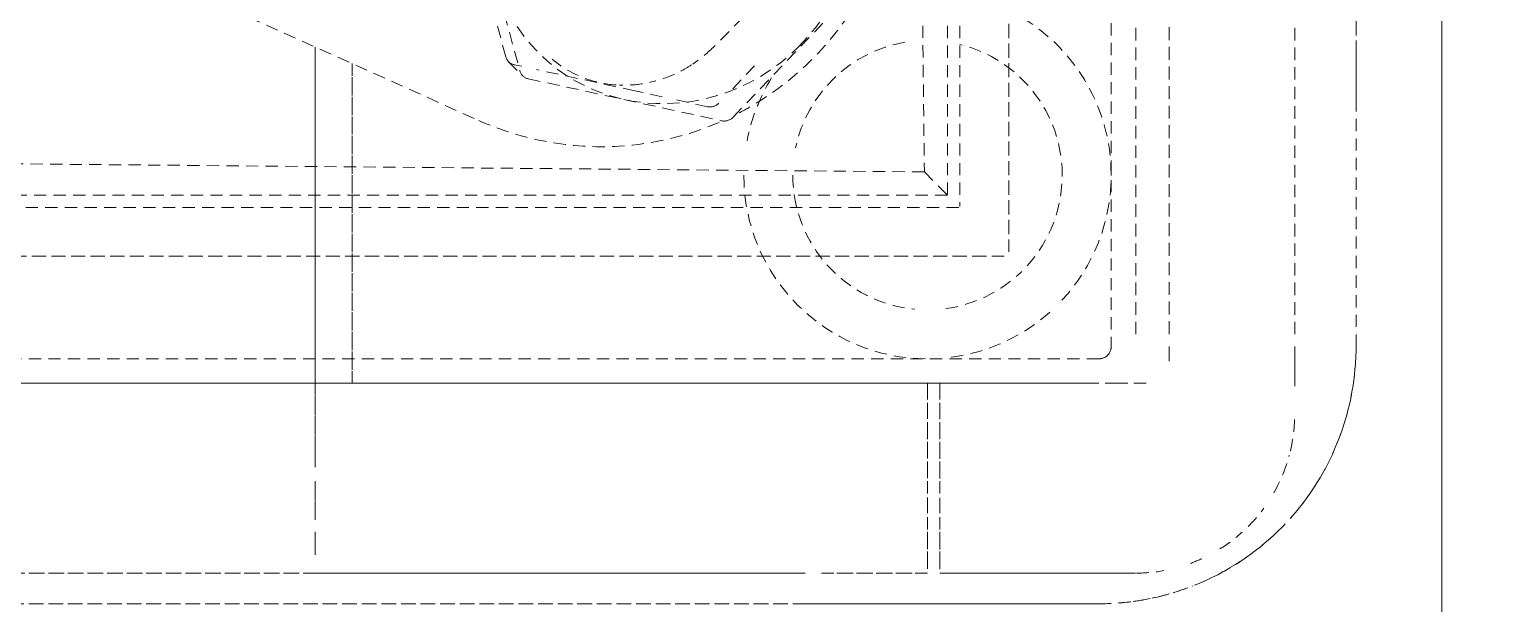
# Model space of a CAD drawing. Header units: millimetres. Extents: x -10915 to 62537, y -37640 to 44223.
# Drawn here: x 47279.1 to 47398.5, y 8544.4 to 8591.3 of the extents above; entities that cross this region are included whole.
import ezdxf

# ---------------------------------------------------------------- set-up
doc = ezdxf.new("R2010")
doc.units = ezdxf.units.MM
doc.linetypes.add('200_ШТРИХ_ш1п0_6_', pattern=[1.6, 1, -0.6])
for name, color, linetype, lineweight in [('Перекрытие штриховка', 7, 'Continuous', 18), ('Сантехника', 7, 'Continuous', 18), ('Стены отделка', 7, 'Continuous', 30)]:
    doc.layers.add(name, color=color, linetype=linetype, lineweight=lineweight)

# ---------------------------------------------------------------- blocks, each defined once
blk = doc.blocks.new('Reece_Tap_Wolfen_Drinking-Fountain - 10 L_Stainless Steel-7189108-План полов 4-го этажа')
at = {"layer": 'Сантехника', "color": 253, "linetype": '200_ШТРИХ_ш1п0_6_', "true_color": 0xa3a3a3}
for p, q in [((135, 134), (135, -134)), ((135, 134), (135, -134)), ((139.73, -132.98), (139.73, -77.53)), ((137, -77.6), (137, -132.98)), ((155, -110), (155, -77.6)), ((149.99, -100), (149.99, -132.98)), ((104.92, -107.14), (102.49, -109.57)), ((70, -137), (70, -109.54)), ((70, -109.54), (70, -137)), ((73, -110.89), (73, -137)), ((86.87, -111.11), (86.24, -110.98)), ((98.33, -113.61), (96.11, -113.12)), ((139.73, -135.18), (139.73, -134)), ((149.99, -134), (149.99, -137.24)), ((134, -135), (-134, -135)), ((134, -135), (-134, -135)), ((120, -137), (-120, -137)), ((-120, -137), (120, -137)), ((121, -137), (120, -137)), ((120, -137), (120, -139.91)), ((120, -139.91), (120, -137)), ((121, -139.93), (121, -137)), ((121, -137), (134, -137)), ((134.51, -137), (136.37, -137)), ((136.37, -137), (134.51, -137)), ((120, -140.18), (120, -144.75)), ((120, -144.75), (120, -140.18)), ((121, -144.77), (121, -140.18)), ((120, -145), (120, -148.93)), ((120, -148.93), (120, -145)), ((121, -148.94), (121, -145)), ((120, -149.14), (120, -152.15)), ((120, -152.15), (120, -149.14)), ((121, -152.17), (121, -149.14)), ((110, -152.5), (-109.92, -152.5)), ((111.34, -152.5), (120, -152.5)), ((120, -152.5), (111.34, -152.5)), ((136.99, -152.5), (121, -152.5)), ((-110, -155), (110, -155))]:
    blk.add_line(p, q, dxfattribs=at)
at = {"layer": 'Сантехника', "linetype": '200_ШТРИХ_ш1п0_6_'}
for p, q in [((155, -134), (155, 134)), ((117.48, 93.79), (119.74, -119.74)), ((121.63, 93.79), (121.63, -121.63)), ((85.56, -110.34), (81.35, -94.83)), ((82.5, -95.98), (86.71, -111.49)), ((49.95, -100.53), (83.35, -115.54)), ((104.13, -115.26), (115.58, -103.26)), ((85.79, -110.74), (86.94, -111.89)), ((87.39, -112.13), (103.19, -115.56)), ((119.74, -119.74), (-93.79, -117.84)), ((119.74, -119.74), (121.63, -121.63)), ((121.63, -121.63), (-93.79, -121.63)), ((136.37, -137), (134.51, -137)), ((-134, -155), (134, -155))]:
    blk.add_line(p, q, dxfattribs=at)
at = {"layer": 'Сантехника', "color": 251, "linetype": '200_ШТРИХ_ш1п0_6_', "true_color": 0x666666}
for p, q in [((155, 110), (155, -110)), ((155, -110), (155, 110)), ((122.63, 93.79), (122.63, -122.55)), ((122.63, 93.79), (122.63, -122.55)), ((126.63, -126.25), (126.63, 93.79)), ((126.63, 93.79), (126.63, -126.25)), ((139.73, -77.53), (139.73, -132.98)), ((137, -132.98), (137, -77.6)), ((149.99, -132.98), (149.99, -77.6)), ((73, -137), (73, -110.89)), ((155, -110), (155, -114)), ((155, -110), (155, -114)), ((155, -134), (155, -110)), ((96.11, -113.12), (88.07, -111.38)), ((105.88, -111.07), (103.9, -113.15)), ((102.04, -114.41), (99.4, -113.84)), ((122.55, -122.63), (-93.79, -122.63)), ((122.55, -122.63), (-93.79, -122.63)), ((-93.79, -126.63), (126.25, -126.63)), ((126.25, -126.63), (-93.79, -126.63)), ((139.73, -134), (139.73, -135.18)), ((149.99, -137.24), (149.99, -134)), ((-120, -137), (120, -137)), ((120, -137), (121, -137)), ((120, -139.91), (120, -137)), ((134, -137), (121, -137)), ((121, -137), (121, -139.93)), ((134.51, -137), (136.37, -137)), ((137.85, -137), (136.37, -137)), ((120, -144.75), (120, -140.18)), ((121, -140.18), (121, -144.77)), ((120, -148.93), (120, -145)), ((121, -145), (121, -148.94)), ((120, -152.15), (120, -149.14)), ((121, -149.14), (121, -152.17)), ((120, -152.5), (111.34, -152.5)), ((121, -152.5), (136.99, -152.5)), ((-110, -155), (110, -155)), ((110, -155), (-110, -155)), ((110, -155), (114, -155)), ((110, -155), (114, -155)), ((110, -155), (134, -155))]:
    blk.add_line(p, q, dxfattribs=at)
at = {"layer": 'Сантехника', "color": 9, "linetype": '200_ШТРИХ_ш1п0_6_', "true_color": 0xc7c7c7}
for p, q in [((-73, -137), (73, -137)), ((70, -143.85), (70, -137)), ((70, -137), (70, -143.85)), ((73, -137), (120, -137)), ((120, -137), (120, -139.91)), ((121, -137), (134, -137)), ((134, -137), (121, -137)), ((120, -140.18), (120, -144.75)), ((70, -148.15), (70, -145)), ((70, -145), (70, -148.15)), ((120, -145), (120, -148.93)), ((70, -151), (70, -149.14)), ((70, -149.14), (70, -151)), ((120, -149.14), (120, -152.15)), ((-109.92, -152.5), (110, -152.5)), ((110, -152.5), (-109.92, -152.5)), ((111.34, -152.5), (120, -152.5))]:
    blk.add_line(p, q, dxfattribs=at)
at = {"layer": 'Сантехника', "color": 254, "linetype": '200_ШТРИХ_ш1п0_6_', "true_color": 0xeaeaea}
for p, q in [((-70, -137), (70, -137)), ((70, -137), (-70, -137)), ((73, -137), (70, -137)), ((73, -137), (70, -137)), ((-70, -152.5), (70, -152.5))]:
    blk.add_line(p, q, dxfattribs=at)
at = {"layer": 'Сантехника', "color": 7, "linetype": '200_ШТРИХ_ш1п0_6_', "true_color": 0xf2f2f2}
blk.add_line((70, -137), (-70, -137), dxfattribs=at)
blk.add_line((70, -137), (-70, -137), dxfattribs=at)
at = {"layer": 'Сантехника', "color": 254, "linetype": '200_ШТРИХ_ш1п0_6_', "true_color": 0xdddddd}
for p, q in [((70, -137), (73, -137)), ((73, -137), (70, -137)), ((120, -137), (73, -137)), ((120, -137), (73, -137)), ((70, -152.5), (-70, -152.5)), ((-70, -152.5), (70, -152.5)), ((70, -152.5), (110, -152.5))]:
    blk.add_line(p, q, dxfattribs=at)
at = {"layer": 'Сантехника', "linetype": '200_ШТРИХ_ш1п0_6_', "flags": 128}
blk.add_lwpolyline([(134, -155), (134.84, -154.98), (135.68, -154.93), (136.51, -154.85), (137.35, -154.73), (138.17, -154.58), (138.99, -154.4), (139.8, -154.18), (140.61, -153.93), (141.4, -153.65), (142.18, -153.34), (142.94, -153), (143.7, -152.63), (144.43, -152.22), (145.15, -151.79), (145.86, -151.33), (146.54, -150.84), (147.2, -150.33), (147.85, -149.79), (148.47, -149.22), (149.06, -148.63), (149.64, -148.02), (150.19, -147.38), (150.71, -146.72), (151.2, -146.04), (151.67, -145.35), (152.11, -144.63), (152.52, -143.9), (152.9, -143.15), (153.25, -142.39), (153.57, -141.61), (153.86, -140.82), (154.12, -140.02), (154.34, -139.21), (154.54, -138.39), (154.69, -137.57), (154.82, -136.74), (154.91, -135.9), (154.97, -135.07), (155, -134.23), (155, -134)], dxfattribs=at)
at = {"layer": 'Сантехника', "color": 253, "linetype": '200_ШТРИХ_ш1п0_6_', "true_color": 0xa3a3a3}
for centre, radius, start, end in [((120, -120), 15, 0, 83.1057), ((120, -120), 11, 99.6468, 168.2928), ((120, -120), 11, 0, 76.0965), ((120, -120), 15, 148.0656, 169.2912), ((120, -120), 15, 180, 270), ((120, -120), 11, 180, 264.6071), ((120, -120), 11, 317.7187, 0), ((120, -120), 15, 317.0597, 0), ((120, -120), 11, 277.835, 314.4007), ((120, -120), 15, 277.3745, 312.9403), ((134, -134), 1, 345, 0), ((134, -134), 1, 270, 285), ((136.99, -139.5), 13, 346.5388, 360), ((136.99, -139.5), 13, 330.3474, 345), ((136.99, -139.5), 13, 315, 323.7165), ((136.99, -139.5), 13, 290.1504, 296.4976), ((136.99, -139.5), 13, 270.3821, 280.2872)]:
    blk.add_arc(centre, radius, start, end, dxfattribs=at)
at = {"layer": 'Сантехника', "color": 251, "linetype": '200_ШТРИХ_ш1п0_6_', "true_color": 0x666666}
for centre, radius, start, end in [((134, -134), 1, 270, 0), ((134, -134), 1, 285, 345), ((136.99, -139.5), 13, 346.5388, 360), ((136.99, -139.5), 13, 330.3474, 345), ((136.99, -139.5), 13, 315, 323.7165), ((136.99, -139.5), 13, 302.0346, 312.0601), ((136.99, -139.5), 13, 290.1504, 296.4976), ((136.99, -139.5), 13, 270.3821, 280.2872), ((134, -134), 21, 277.6172, 282.5039)]:
    blk.add_arc(centre, radius, start, end, dxfattribs=at)
at = {"layer": 'Сантехника', "linetype": '200_ШТРИХ_ш1п0_6_'}
for centre, radius, start, end in [((134, -134), 21, 320.284, 360), ((134, -134), 21, 293.6771, 315.815), ((136.99, -139.5), 13, 302.0346, 312.0601), ((134, -134), 21, 282.5039, 291.3737), ((134, -134), 21, 270, 277.6172)]:
    blk.add_arc(centre, radius, start, end, dxfattribs=at)
for centre, major_axis, start_param, end_param in [((99.14, -99.14), (10.89, 10.89), 4.712389, 7.853982), ((99.14, -99.14), (10.89, 10.89), 1.570796, 4.712389), ((87.63, -111.2), (0.691, 0.691), 2.643074, 3.690272), ((103.44, -114.61), (0.707, 0.707), 3.690272, 4.737469)]:
    blk.add_ellipse(centre, major_axis=major_axis, ratio=0.951057, start_param=start_param, end_param=end_param, dxfattribs=at)
at = {"layer": 'Сантехника', "color": 251, "linetype": '200_ШТРИХ_ш1п0_6_', "true_color": 0x666666}
for centre, major_axis, start_param, end_param in [((86.48, -110.04), (0.691, 0.691), 2.643074, 3.690272), ((102.29, -113.46), (0.707, 0.707), 3.690272, 4.737469)]:
    blk.add_ellipse(centre, major_axis=major_axis, ratio=0.951057, start_param=start_param, end_param=end_param, dxfattribs=at)
at = {"layer": 'Сантехника', "linetype": '200_ШТРИХ_ш1п0_6_'}
for points, knots in [([(104.62, -114.92), (105.07, -114.68), (108.94, -112.51), (112.79, -108.66), (115.05, -104.44), (115.41, -103.68)], [-0.6261625, -0.6261625, -0.6261625, -0.6261625, -0.6, -0.4, -0.3568135, -0.3568135, -0.3568135, -0.3568135]), ([(83.35, -115.54), (85.18, -116.35), (88.9, -117.51), (95.71, -117.93), (100.44, -116.79), (103.03, -115.67)], [-1, -1, -1, -1, -0.9, -0.8, -0.6559474, -0.6559474, -0.6559474, -0.6559474])]:
    blk.add_open_spline(points, degree=3, knots=knots, dxfattribs=at)
at = {"layer": 'Сантехника', "color": 253, "linetype": '200_ШТРИХ_ш1п0_6_', "true_color": 0xa3a3a3}
for points in [[(102.49, -109.57), (101.98, -110.08), (101.42, -110.54), (100.82, -110.93)], [(96.72, -112.54), (96.1, -112.64), (95.46, -112.67), (94.84, -112.65)]]:
    blk.add_open_spline(points, degree=3, dxfattribs=at)
at = {"layer": 'Сантехника', "color": 251, "linetype": '200_ШТРИХ_ш1п0_6_', "true_color": 0x666666}
blk.add_open_spline([(94.57, -112.64), (93.85, -112.59), (91.94, -112.23), (90.25, -111.31), (89.34, -110.52)], degree=3, knots=[-0.4285714, -0.4285714, -0.4285714, -0.4285714, -0.2857143, -0.0416202, -0.0416202, -0.0416202, -0.0416202], dxfattribs=at)
at = {"layer": 'Сантехника', "color": 253, "linetype": '200_ШТРИХ_ш1п0_6_', "true_color": 0xa3a3a3}
blk.add_open_spline([(100.73, -111), (100.44, -111.18), (99.36, -111.81), (98.17, -112.24), (97.3, -112.43)], degree=3, knots=[-0.8531737, -0.8531737, -0.8531737, -0.8531737, -0.7857143, -0.6097723, -0.6097723, -0.6097723, -0.6097723], dxfattribs=at)

msp = doc.modelspace()

# ---------------------------------------------------------------- hatches: boundary and pattern name
at = {"layer": 'Перекрытие штриховка', "lineweight": 9, "true_color": 0x787878}
h = msp.add_hatch(dxfattribs=at)
h.set_pattern_fill('FP_20', color=8, style=0, pattern_type=2)
h.set_pattern_definition([(270, (1602.2, 62211.3), (500, 3e-14), []), (0, (1602.2, 62211.3), (0, 500), [])])
h.paths.add_polyline_path([(44167.167, 448.838), (44167.167, 468.812), (44165, 468.812), (44165, 448.853)])
h.paths.add_polyline_path([(47378.532, 8549.598), (47377.616, 8549.915), (47377.788, 8549.376)])
h.paths.add_polyline_path([(47082.669, 8553.397), (47083.588, 8554.686), (47082.06, 8555.442), (47082.506, 8553.945)])
h.paths.add_polyline_path([(44177, 480.812), (44175, 478.812), (44177, 478.812)])
h.paths.add_polyline_path([(48626.5, 449.541), (48626.5, 467.542), (45950.952, 484.772), (45951.016, 494.771), (48626.5, 477.542), (48626.5, 1368.998), (48581.949, 7239.056), (48626.5, 7239.394), (48626.5, 7264.788), (48638.5, 7264.788), (48638.5, 7239.485), (48681.946, 7239.814), (48681.493, 7297.5), (47407.5, 7297.5), (47407.5, 7299.5), (47405.5, 7299.5), (47405.5, 8379.429), (47394.5, 8379.429), (47394.5, 8627.057), (47387.5, 8625.929), (47386.819, 8565.429), (47381.894, 8551.861), (47372.859, 8546.661), (47371.69, 8546.348), (47369.179, 8545.143), (47302.5, 8544.429), (47098.5, 8545.11), (47084.247, 8551.053), (47079.419, 8557.525), (47079.419, 8560.239), (47078.218, 8562.429), (47077.5, 8627.057), (44205, 8627.057), (44205, 3425), (44195, 3425), (44195, 8627.057), (44177, 8627.057), (44177, 3425), (44165, 3425), (44165, 2625), (44545.359, 3283.801), (44580, 3263.801), (44165, 2545), (44165, 2495), (44177, 2495), (44177, 1865), (44165, 1865), (44165, 1065), (44545.359, 1723.801), (44580, 1703.801), (44165, 985), (44165, 935), (44177, 935), (44177, 480.812), (44195, 480.812), (44195, 935), (44205, 935), (44205, 508.812), (45950.888, 508.812), (45950.888, 498.812), (44205, 498.812), (44205, 480.812), (45950.888, 480.812), (45950.849, 468.812), (44233.942, 468.371), (45950.859, 456.349), (45950.952, 466.771), (48581.949, 449.828)])
h.paths.add_polyline_path([(44195, 1865), (44195, 2495), (44205, 2495), (44205, 1865)])
h.paths.add_polyline_path([(48709.509, 7297.5), (48710.339, 7299.5), (48709.494, 7299.5)])
h.paths.add_polyline_path([(48691.945, 7239.89), (48709.945, 7240.042), (48709.418, 7297.5), (48691.508, 7297.5), (48691.924, 7242.774)])
h.paths.add_polyline_path([(47094.525, 8562.429), (47095.5, 8563.063), (47094.368, 8564.635), (47094.061, 8563.425), (47094.368, 8562.429)])
h.paths.add_polyline_path([(47372.232, 8563.153), (47371.069, 8564.535), (47372.201, 8563.164)])

# ---------------------------------------------------------------- linework, layer by layer
at = {"layer": 'Стены отделка', "lineweight": 9}
msp.add_line((47394.5, 8979.429), (47394.5, 8379.429), dxfattribs=at)

# ---------------------------------------------------------------- block references
at = {"layer": 'Сантехника', "color": 253, "linetype": '200_ШТРИХ_ш1п0_6_', "true_color": 0xa3a3a3}
msp.add_blockref('Reece_Tap_Wolfen_Drinking-Fountain - 10 L_Stainless Steel-7189108-План полов 4-го этажа', (47232.5, 8699.429), dxfattribs=at)

doc.saveas('drawing.dxf')
